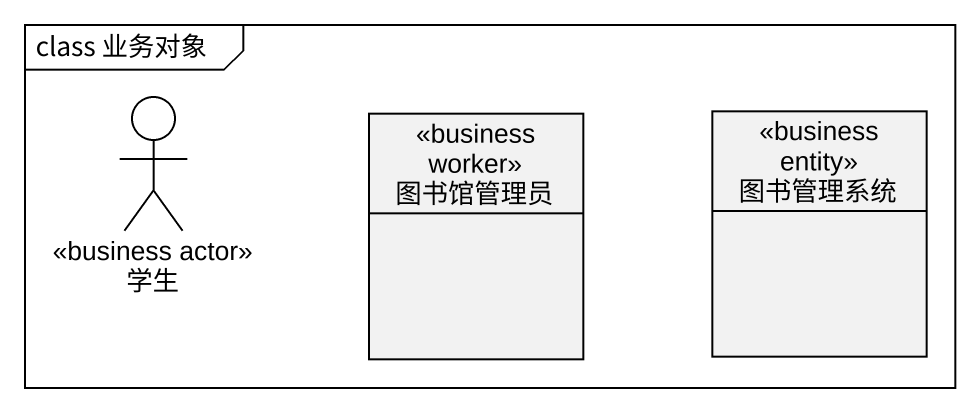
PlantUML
@startuml
mainframe class 业务对象
allowmixing
hide circle
hide empty members
actor 学生 <<business actor>>
class 图书馆管理员 <<business worker>>
class 图书管理系统 <<business entity>>
@enduml
